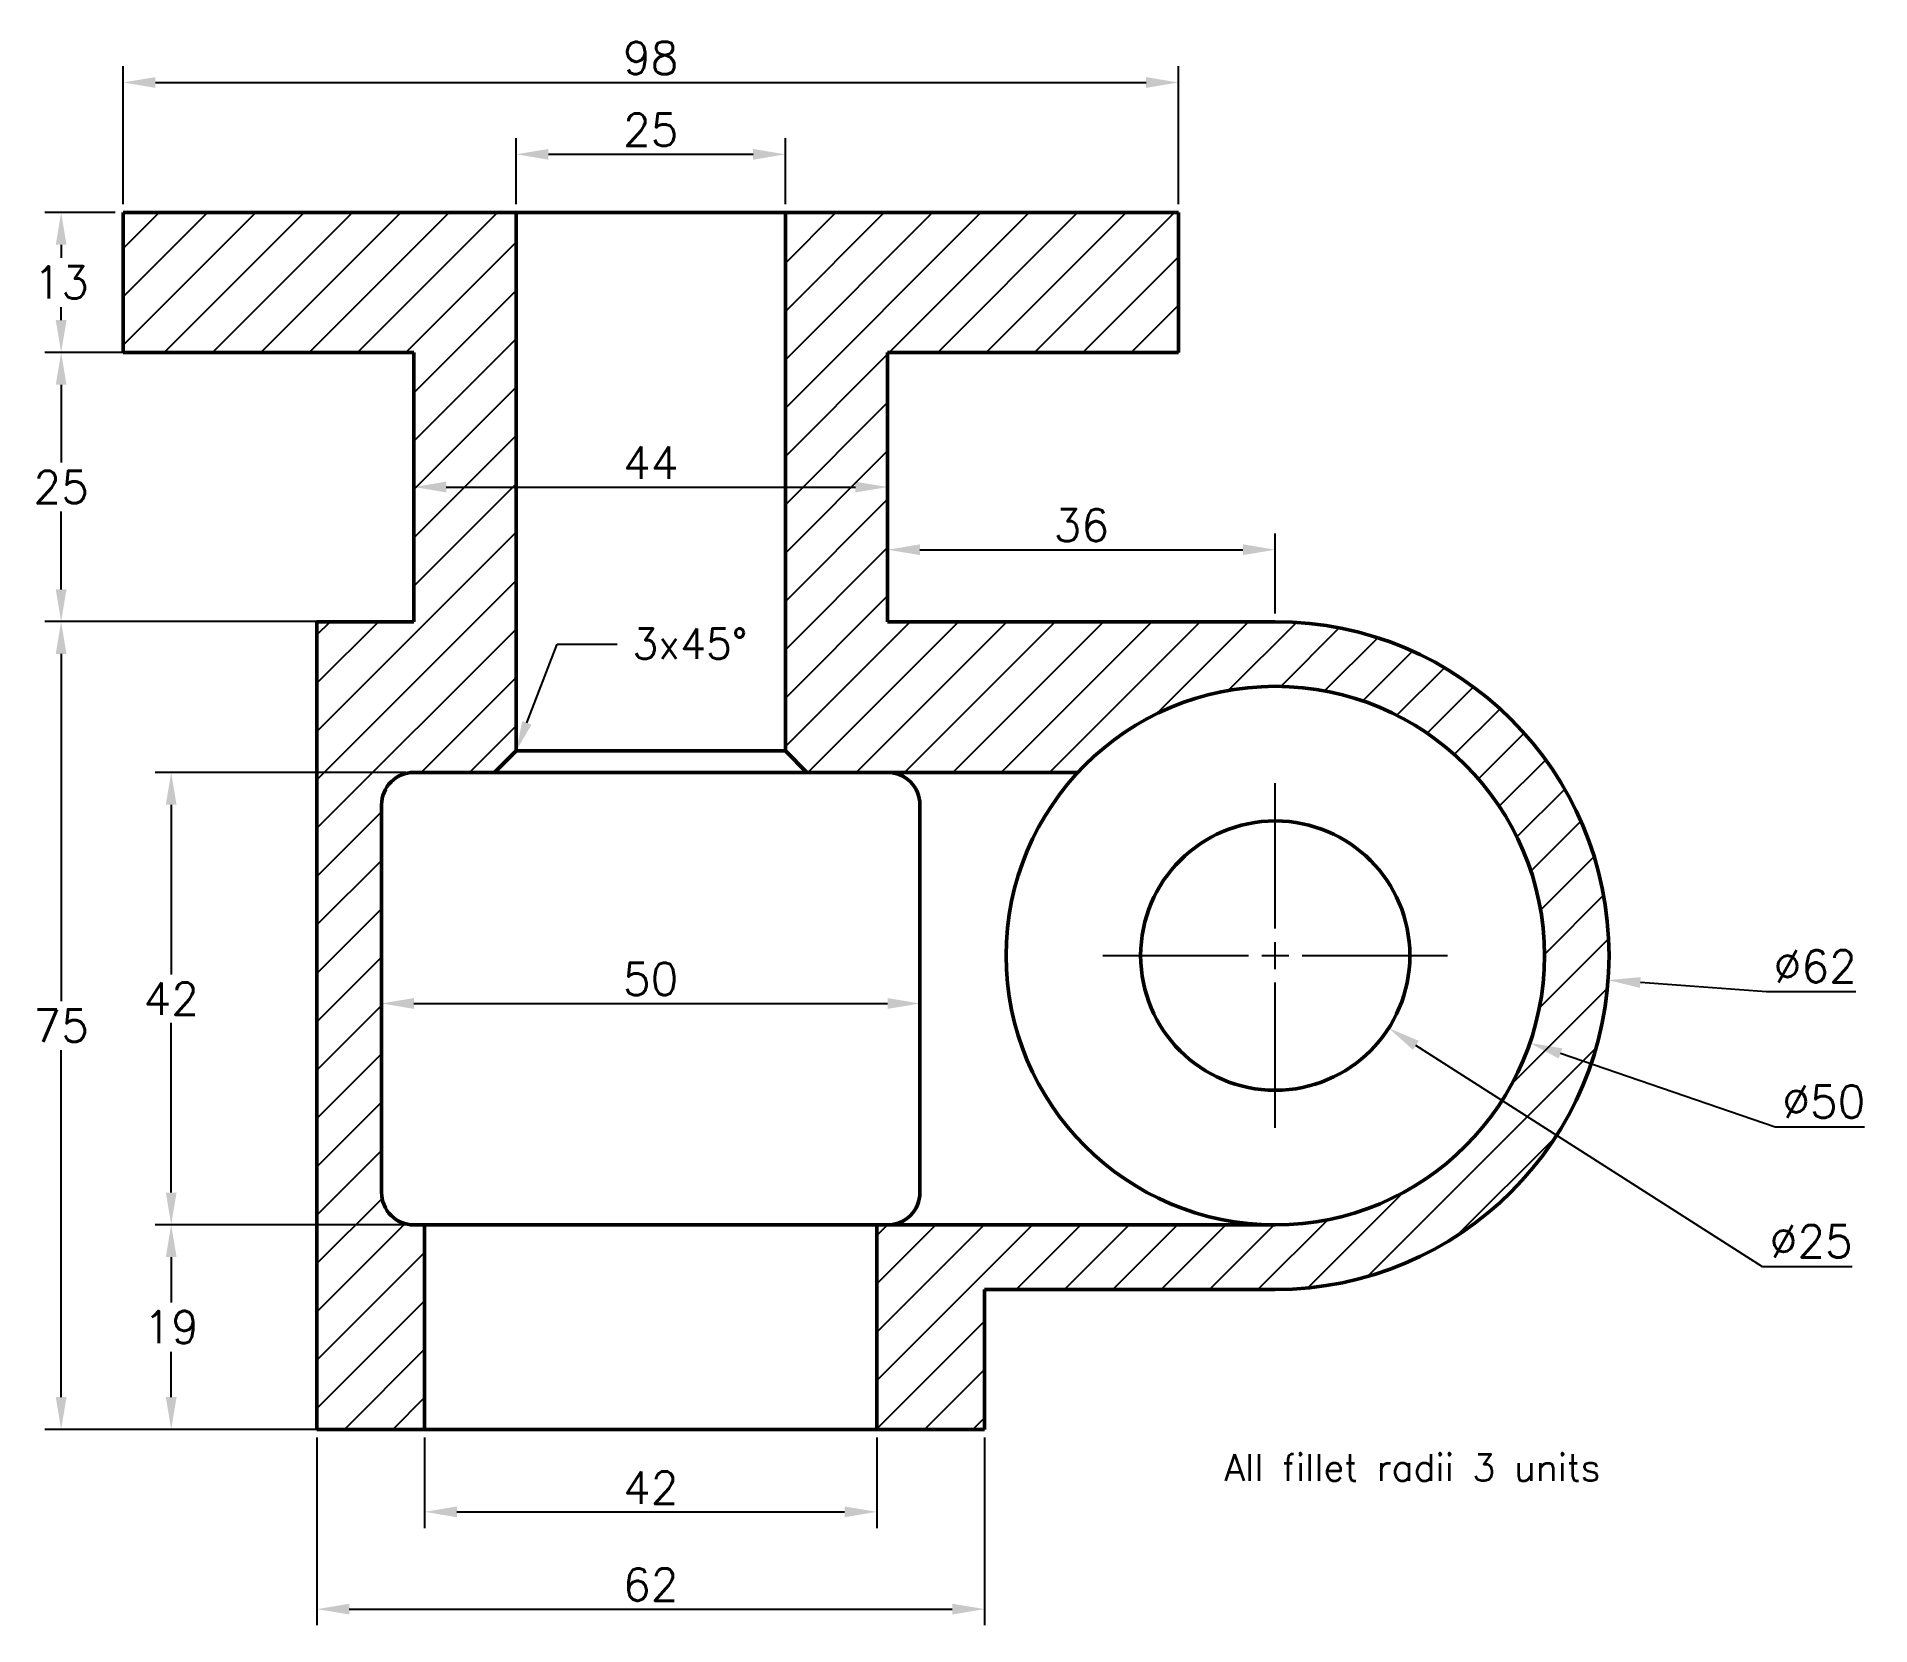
# Model space of a CAD drawing. Header units: millimetres. Extents: x 88 to 259, y 76 to 224.
import ezdxf
from ezdxf import colors
from ezdxf.entities.mleader import LeaderData, LeaderLine
from ezdxf.math import Vec2, Vec3

# ---------------------------------------------------------------- set-up
doc = ezdxf.new("R2010")
doc.units = ezdxf.units.MM
doc.linetypes.add('CENTER2', pattern=[28.575, 19.05, -3.175, 3.175, -3.175])
doc.layers.add('dim', color=252, linetype='Continuous', transparency=0.4)
doc.layers.add('hatch', color=7, linetype='Continuous')
doc.styles.get("Standard").update_dxf_attribs({"font": 'simplex.shx'})
doc.dimstyles.new('ISO-25', dxfattribs={"dimscale": 1.2, "dimtxt": 2.5, "dimasz": 2.5, "dimexe": 1.25, "dimexo": 0.625, "dimtad": 1, "dimtih": 1, "dimtoh": 1, "dimtxsty": 'Standard', "dimcen": 0, "dimadec": 0, "dimazin": 0, "dimtfac": 1, "dimtofl": 0, "dimtmove": 0, "dimatfit": 3, "dimfxl": 1, "dimarcsym": 0})

# ---------------------------------------------------------------- blocks, each defined once
blk = doc.blocks.new('*D1')
at = {"layer": 'Defpoints', "color": 0, "transparency": 16777216}
for p in [(158.01, 213), (133.01, 207.61), (158.01, 207.61)]:
    blk.add_point(p, dxfattribs=at)
at = {"layer": 'dim', "color": 0, "lineweight": -2, "transparency": 16777216}
for p, q in [((133.01, 208.36), (133.01, 214.5)), ((136.01, 213), (155.01, 213)), ((158.01, 208.36), (158.01, 214.5))]:
    blk.add_line(p, q, dxfattribs=at)
at = {"layer": 'dim', "color": 0, "transparency": 16777216}
for points in [[(136.01, 213.5), (136.01, 212.5), (133.01, 213)], [(155.01, 213.5), (155.01, 212.5), (158.01, 213)]]:
    blk.add_solid(points, dxfattribs=at)
at = {"layer": 'dim', "color": 0, "transparency": 16777216, "insert": (145.51, 215.28), "char_height": 3, "attachment_point": 5}
blk.add_mtext('25', dxfattribs=at)
blk = doc.blocks.new('*D2')
at = {"layer": 'Defpoints', "color": 0, "transparency": 16777216}
for p in [(194.51, 219.67), (96.51, 207.61), (194.51, 207.61)]:
    blk.add_point(p, dxfattribs=at)
at = {"layer": 'dim', "color": 0, "lineweight": -2, "transparency": 16777216}
for p, q in [((96.51, 208.36), (96.51, 221.17)), ((194.51, 208.36), (194.51, 221.17)), ((99.51, 219.67), (191.51, 219.67))]:
    blk.add_line(p, q, dxfattribs=at)
at = {"layer": 'dim', "color": 0, "transparency": 16777216}
for points in [[(99.51, 220.17), (99.51, 219.17), (96.51, 219.67)], [(191.51, 220.17), (191.51, 219.17), (194.51, 219.67)]]:
    blk.add_solid(points, dxfattribs=at)
at = {"layer": 'dim', "color": 0, "transparency": 16777216, "insert": (145.51, 221.95), "char_height": 3, "attachment_point": 5}
blk.add_mtext('98', dxfattribs=at)
blk = doc.blocks.new('*D3')
at = {"layer": 'Defpoints', "color": 0, "transparency": 16777216}
for p in [(114.51, 94.61), (176.51, 94.61), (176.51, 77.93)]:
    blk.add_point(p, dxfattribs=at)
at = {"layer": 'dim', "color": 0, "lineweight": -2, "transparency": 16777216}
for p, q in [((114.51, 93.86), (114.51, 76.43)), ((176.51, 93.86), (176.51, 76.43)), ((117.51, 77.93), (173.51, 77.93))]:
    blk.add_line(p, q, dxfattribs=at)
at = {"layer": 'dim', "color": 0, "transparency": 16777216}
for points in [[(117.51, 78.43), (117.51, 77.43), (114.51, 77.93)], [(173.51, 78.43), (173.51, 77.43), (176.51, 77.93)]]:
    blk.add_solid(points, dxfattribs=at)
at = {"layer": 'dim', "color": 0, "transparency": 16777216, "insert": (145.51, 80.21), "char_height": 3, "attachment_point": 5}
blk.add_mtext('62', dxfattribs=at)
blk = doc.blocks.new('*D4')
at = {"layer": 'Defpoints', "color": 0, "transparency": 16777216}
for p in [(124.51, 94.61), (166.51, 94.61), (166.51, 86.96)]:
    blk.add_point(p, dxfattribs=at)
at = {"layer": 'dim', "color": 0, "lineweight": -2, "transparency": 16777216}
for p, q in [((124.51, 93.86), (124.51, 85.46)), ((166.51, 93.86), (166.51, 85.46)), ((127.51, 86.96), (163.51, 86.96))]:
    blk.add_line(p, q, dxfattribs=at)
at = {"layer": 'dim', "color": 0, "transparency": 16777216}
for points in [[(127.51, 87.46), (127.51, 86.46), (124.51, 86.96)], [(163.51, 87.46), (163.51, 86.46), (166.51, 86.96)]]:
    blk.add_solid(points, dxfattribs=at)
at = {"layer": 'dim', "color": 0, "transparency": 16777216, "insert": (145.51, 89.21), "char_height": 3, "attachment_point": 5}
blk.add_mtext('42', dxfattribs=at)
blk = doc.blocks.new('*D5')
at = {"layer": 'Defpoints', "color": 0, "transparency": 16777216}
for p in [(90.75, 207.61), (96.51, 207.61), (96.51, 194.61)]:
    blk.add_point(p, dxfattribs=at)
at = {"layer": 'dim', "color": 0, "lineweight": -2, "transparency": 16777216}
for p, q in [((95.76, 207.61), (89.25, 207.61)), ((90.75, 204.61), (90.75, 203.39)), ((90.75, 197.61), (90.75, 198.82)), ((95.76, 194.61), (89.25, 194.61))]:
    blk.add_line(p, q, dxfattribs=at)
at = {"layer": 'dim', "color": 0, "transparency": 16777216}
for points in [[(90.25, 204.61), (91.25, 204.61), (90.75, 207.61)], [(90.25, 197.61), (91.25, 197.61), (90.75, 194.61)]]:
    blk.add_solid(points, dxfattribs=at)
at = {"layer": 'dim', "color": 0, "transparency": 16777216, "insert": (90.75, 201.11), "char_height": 3, "attachment_point": 5}
blk.add_mtext('13', dxfattribs=at)
blk = doc.blocks.new('*D6')
at = {"layer": 'Defpoints', "color": 0, "transparency": 16777216}
for p in [(179.86, 146.72), (227.16, 130.49)]:
    blk.add_point(p, dxfattribs=at)
at = {"layer": 'dim', "color": 0, "lineweight": -2, "transparency": 16777216}
for p, q in [((249.93, 122.68), (229.99, 129.52)), ((258.23, 122.68), (249.93, 122.68))]:
    blk.add_line(p, q, dxfattribs=at)
at = {"layer": 'dim', "color": 0, "transparency": 16777216}
blk.add_solid([(230.16, 129.99), (229.83, 129.05), (227.16, 130.49)], dxfattribs=at)
at = {"layer": 'dim', "color": 0, "transparency": 16777216, "insert": (254.46, 125.05), "char_height": 3, "attachment_point": 5}
blk.add_mtext('∅50', dxfattribs=at)
blk = doc.blocks.new('*D7')
at = {"layer": 'Defpoints', "color": 0, "transparency": 16777216}
for p in [(192.97, 145.33), (214.04, 131.88)]:
    blk.add_point(p, dxfattribs=at)
at = {"layer": 'dim', "color": 0, "lineweight": -2, "transparency": 16777216}
for p, q in [((248.75, 109.72), (216.57, 130.27)), ((257.09, 109.72), (248.75, 109.72))]:
    blk.add_line(p, q, dxfattribs=at)
at = {"layer": 'dim', "color": 0, "transparency": 16777216}
blk.add_solid([(216.84, 130.69), (216.3, 129.85), (214.04, 131.88)], dxfattribs=at)
at = {"layer": 'dim', "color": 0, "transparency": 16777216, "insert": (253.29, 112.09), "char_height": 3, "attachment_point": 5}
blk.add_mtext('∅25', dxfattribs=at)
blk = doc.blocks.new('*D8')
at = {"layer": 'Defpoints', "color": 0, "transparency": 16777216}
for p in [(172.59, 140.89), (234.42, 136.33)]:
    blk.add_point(p, dxfattribs=at)
at = {"layer": 'dim', "color": 0, "lineweight": -2, "transparency": 16777216}
for p, q in [((249.14, 135.24), (237.42, 136.11)), ((257.43, 135.24), (249.14, 135.24))]:
    blk.add_line(p, q, dxfattribs=at)
at = {"layer": 'dim', "color": 0, "transparency": 16777216}
blk.add_solid([(237.45, 136.61), (237.38, 135.61), (234.42, 136.33)], dxfattribs=at)
at = {"layer": 'dim', "color": 0, "transparency": 16777216, "insert": (253.66, 137.61), "char_height": 3, "attachment_point": 5}
blk.add_mtext('∅62', dxfattribs=at)
blk = doc.blocks.new('*D9')
at = {"layer": 'Defpoints', "color": 0, "transparency": 16777216}
for p in [(123.51, 194.61), (90.75, 169.61), (123.51, 169.61)]:
    blk.add_point(p, dxfattribs=at)
at = {"layer": 'dim', "color": 0, "lineweight": -2, "transparency": 16777216}
for p, q in [((122.76, 194.61), (89.25, 194.61)), ((90.75, 191.61), (90.75, 184.39)), ((90.75, 172.61), (90.75, 179.83)), ((122.76, 169.61), (89.25, 169.61))]:
    blk.add_line(p, q, dxfattribs=at)
at = {"layer": 'dim', "color": 0, "transparency": 16777216}
for points in [[(90.25, 191.61), (91.25, 191.61), (90.75, 194.61)], [(90.25, 172.61), (91.25, 172.61), (90.75, 169.61)]]:
    blk.add_solid(points, dxfattribs=at)
at = {"layer": 'dim', "color": 0, "transparency": 16777216, "insert": (90.75, 182.11), "char_height": 3, "attachment_point": 5}
blk.add_mtext('25', dxfattribs=at)
blk = doc.blocks.new('*D10')
at = {"layer": 'Defpoints', "color": 0, "transparency": 16777216}
for p in [(114.51, 169.61), (90.75, 94.61), (114.51, 94.61)]:
    blk.add_point(p, dxfattribs=at)
at = {"layer": 'dim', "color": 0, "lineweight": -2, "transparency": 16777216}
for p, q in [((113.76, 169.61), (89.25, 169.61)), ((90.75, 166.61), (90.75, 134.38)), ((90.75, 97.61), (90.75, 129.83)), ((113.76, 94.61), (89.25, 94.61))]:
    blk.add_line(p, q, dxfattribs=at)
at = {"layer": 'dim', "color": 0, "transparency": 16777216}
for points in [[(90.25, 166.61), (91.25, 166.61), (90.75, 169.61)], [(90.25, 97.61), (91.25, 97.61), (90.75, 94.61)]]:
    blk.add_solid(points, dxfattribs=at)
at = {"layer": 'dim', "color": 0, "transparency": 16777216, "insert": (90.75, 132.11), "char_height": 3, "attachment_point": 5}
blk.add_mtext('75', dxfattribs=at)
blk = doc.blocks.new('*D11')
at = {"layer": 'Defpoints', "color": 0, "transparency": 16777216}
for p in [(100.97, 113.61), (124.51, 113.61), (124.51, 94.61)]:
    blk.add_point(p, dxfattribs=at)
at = {"layer": 'dim', "color": 0, "lineweight": -2, "transparency": 16777216}
for p, q in [((123.76, 113.61), (99.47, 113.61)), ((100.97, 110.61), (100.97, 106.39)), ((100.97, 97.61), (100.97, 101.83)), ((123.76, 94.61), (99.47, 94.61))]:
    blk.add_line(p, q, dxfattribs=at)
at = {"layer": 'dim', "color": 0, "transparency": 16777216}
for points in [[(100.47, 110.61), (101.47, 110.61), (100.97, 113.61)], [(100.47, 97.61), (101.47, 97.61), (100.97, 94.61)]]:
    blk.add_solid(points, dxfattribs=at)
at = {"layer": 'dim', "color": 0, "transparency": 16777216, "insert": (100.97, 104.11), "char_height": 3, "attachment_point": 5}
blk.add_mtext('19', dxfattribs=at)
blk = doc.blocks.new('*D12')
at = {"layer": 'Defpoints', "color": 0, "transparency": 16777216}
for p in [(123.51, 182.11), (167.51, 182.11), (167.51, 182.11)]:
    blk.add_point(p, dxfattribs=at)
at = {"layer": 'dim', "color": 0, "lineweight": -2, "transparency": 16777216}
for p, q in [((123.51, 182.86), (123.51, 183.61)), ((167.51, 182.86), (167.51, 183.61)), ((126.51, 182.11), (164.51, 182.11))]:
    blk.add_line(p, q, dxfattribs=at)
at = {"layer": 'dim', "color": 0, "transparency": 16777216}
for points in [[(126.51, 182.61), (126.51, 181.61), (123.51, 182.11)], [(164.51, 182.61), (164.51, 181.61), (167.51, 182.11)]]:
    blk.add_solid(points, dxfattribs=at)
at = {"layer": 'dim', "color": 0, "transparency": 16777216, "insert": (145.51, 184.36), "char_height": 3, "attachment_point": 5}
blk.add_mtext('44', dxfattribs=at)
blk = doc.blocks.new('*D13')
at = {"layer": 'Defpoints', "color": 0, "transparency": 16777216}
for p in [(203.51, 176.29), (167.51, 169.61), (203.51, 169.61)]:
    blk.add_point(p, dxfattribs=at)
at = {"layer": 'dim', "color": 0, "lineweight": -2, "transparency": 16777216}
for p, q in [((167.51, 170.36), (167.51, 177.79)), ((203.51, 170.36), (203.51, 177.79)), ((170.51, 176.29), (200.51, 176.29))]:
    blk.add_line(p, q, dxfattribs=at)
at = {"layer": 'dim', "color": 0, "transparency": 16777216}
for points in [[(170.51, 176.79), (170.51, 175.79), (167.51, 176.29)], [(200.51, 176.79), (200.51, 175.79), (203.51, 176.29)]]:
    blk.add_solid(points, dxfattribs=at)
at = {"layer": 'dim', "color": 0, "transparency": 16777216, "insert": (185.51, 178.57), "char_height": 3, "attachment_point": 5}
blk.add_mtext('36', dxfattribs=at)
blk = doc.blocks.new('*D14')
at = {"layer": 'Defpoints', "color": 0, "transparency": 16777216}
for p in [(120.51, 134.61), (170.51, 134.61), (170.51, 134.16)]:
    blk.add_point(p, dxfattribs=at)
at = {"layer": 'dim', "color": 0, "lineweight": -2, "transparency": 16777216}
for p, q in [((120.51, 133.86), (120.51, 132.66)), ((123.51, 134.16), (167.51, 134.16)), ((170.51, 133.86), (170.51, 132.66))]:
    blk.add_line(p, q, dxfattribs=at)
at = {"layer": 'dim', "color": 0, "transparency": 16777216}
for points in [[(123.51, 134.66), (123.51, 133.66), (120.51, 134.16)], [(167.51, 134.66), (167.51, 133.66), (170.51, 134.16)]]:
    blk.add_solid(points, dxfattribs=at)
at = {"layer": 'dim', "color": 0, "transparency": 16777216, "insert": (145.51, 136.44), "char_height": 3, "attachment_point": 5}
blk.add_mtext('50', dxfattribs=at)
blk = doc.blocks.new('*D15')
at = {"layer": 'Defpoints', "color": 0, "transparency": 16777216}
for p in [(100.97, 155.61), (123.51, 155.61), (124.51, 113.61)]:
    blk.add_point(p, dxfattribs=at)
at = {"layer": 'dim', "color": 0, "lineweight": -2, "transparency": 16777216}
for p, q in [((122.76, 155.61), (99.47, 155.61)), ((100.97, 152.61), (100.97, 136.86)), ((100.97, 116.61), (100.97, 132.35)), ((123.76, 113.61), (99.47, 113.61))]:
    blk.add_line(p, q, dxfattribs=at)
at = {"layer": 'dim', "color": 0, "transparency": 16777216}
for points in [[(100.47, 152.61), (101.47, 152.61), (100.97, 155.61)], [(100.47, 116.61), (101.47, 116.61), (100.97, 113.61)]]:
    blk.add_solid(points, dxfattribs=at)
at = {"layer": 'dim', "color": 0, "transparency": 16777216, "insert": (100.97, 134.61), "char_height": 3, "attachment_point": 5}
blk.add_mtext('42', dxfattribs=at)
blk = doc.blocks.new('*U16')
at = {"layer": 'dim', "color": 0, "linetype": 'CENTER2', "transparency": 16777216}
for p, q in [((0, 2.5), (0, 16)), ((-16, 0), (-2.5, 0)), ((2.5, 0), (16, 0)), ((0, -16), (0, -2.5))]:
    blk.add_line(p, q, dxfattribs=at)
at = {"layer": 'dim', "color": 0, "linetype": 'Continuous', "transparency": 16777216}
for p, q in [((-1.25, 0), (1.25, 0)), ((0, -1.25), (0, 1.25))]:
    blk.add_line(p, q, dxfattribs=at)

msp = doc.modelspace()

# ---------------------------------------------------------------- hatches: boundary and pattern name
at = {"layer": 'hatch', "transparency": 33554534}
h = msp.add_hatch(dxfattribs=at)
h.set_pattern_fill('ANSI31', color=256)
h.paths.add_polyline_path([(133.008, 207.607), (96.508, 207.607), (96.508, 194.607), (123.508, 194.607), (123.508, 169.607), (114.508, 169.607), (114.508, 94.607), (124.508, 94.607), (124.508, 113.607), (123.508, 113.607, -0.4142136), (120.508, 116.607), (120.508, 152.607, -0.4142136), (123.508, 155.607), (131.008, 155.607), (133.008, 157.607)])
h.paths.add_polyline_path([(194.508, 207.607), (158.008, 207.607), (158.008, 157.607), (160.008, 155.607), (167.508, 155.607), (185.178, 155.607, -0.6818747), (228.508, 138.607, -0.4142136), (203.508, 113.607), (167.508, 113.607), (166.508, 113.607), (166.508, 94.607), (176.508, 94.607), (176.508, 107.607), (203.508, 107.607, 1), (203.508, 169.607), (167.508, 169.607), (167.508, 194.607), (194.508, 194.607)])

# ---------------------------------------------------------------- linework, layer by layer
at = {"lineweight": 50}
for p, q in [((96.508, 207.607), (194.508, 207.607)), ((96.508, 194.607), (96.508, 207.607)), ((194.508, 207.607), (194.508, 194.607)), ((123.508, 194.607), (96.508, 194.607)), ((123.508, 169.607), (123.508, 194.607)), ((194.508, 194.607), (167.508, 194.607)), ((167.508, 194.607), (167.508, 169.607)), ((114.508, 94.607), (114.508, 169.607)), ((114.508, 169.607), (123.508, 169.607)), ((167.508, 169.607), (203.508, 169.607)), ((133.008, 157.607), (131.008, 155.607)), ((158.008, 157.607), (160.008, 155.607)), ((167.508, 155.607), (185.178, 155.607)), ((167.508, 113.607), (203.508, 113.607)), ((203.508, 107.607), (176.508, 107.607)), ((176.508, 107.607), (176.508, 94.607)), ((176.508, 94.607), (114.508, 94.607))]:
    msp.add_line(p, q, dxfattribs=at)
for points in [[(133.008, 207.607), (158.008, 207.607), (158.008, 157.607), (133.008, 157.607)], [(124.508, 94.607), (166.508, 94.607), (166.508, 113.607), (124.508, 113.607)]]:
    msp.add_lwpolyline(points, close=True, dxfattribs=at)
msp.add_lwpolyline([(123.508, 113.607), (167.508, 113.607, 0.4142136), (170.508, 116.607), (170.508, 152.607, 0.4142136), (167.508, 155.607), (123.508, 155.607, 0.4142136), (120.508, 152.607), (120.508, 116.607, 0.4142136)], format="xyb", close=True, dxfattribs=at)
for radius in [25, 12.5]:
    msp.add_circle((203.508, 138.607), radius, dxfattribs=at)
msp.add_arc((203.508, 138.607), 31, 270, 90, dxfattribs=at)

# ---------------------------------------------------------------- block references
at = {"layer": 'dim', "linetype": 'CENTER2'}
msp.add_blockref('*U16', (203.508, 138.607), dxfattribs=at)

# ---------------------------------------------------------------- texts
at = {"layer": 'dim', "insert": (198.769, 92.325), "char_height": 2.5, "attachment_point": 1}
msp.add_mtext_dynamic_manual_height_columns('All fillet radii 3 units', width=53.76176, gutter_width=12.5, heights=[0], dxfattribs=at)

# ---------------------------------------------------------------- dimensions: what is measured, and where the dimension line sits
at = {"layer": 'dim'}
for base, p1, p2, picture, middle in [((194.508, 219.672), (96.508, 207.607), (194.508, 207.607), '*D2', (145.508, 221.954)), ((158.008, 212.999), (133.008, 207.607), (158.008, 207.607), '*D1', (145.508, 215.28)), ((167.508, 182.107), (123.508, 182.107), (167.508, 182.107), '*D12', (145.508, 184.357)), ((203.508, 176.29), (167.508, 169.607), (203.508, 169.607), '*D13', (185.508, 178.572)), ((170.508, 134.155), (120.508, 134.607), (170.508, 134.607), '*D14', (145.508, 136.437)), ((166.508, 86.955), (124.508, 94.607), (166.508, 94.607), '*D4', (145.508, 89.211))]:
    dim = msp.add_linear_dim(base=base, p1=p1, p2=p2, dimstyle='ISO-25', dxfattribs=at)
    dim.commit()
    dim.dimension.update_dxf_attribs({"geometry": picture, "text_midpoint": middle})
for base, p1, p2, picture, middle in [((90.749, 207.607), (96.508, 194.607), (96.508, 207.607), '*D5', (90.749, 201.107)), ((90.749, 169.607), (123.508, 194.607), (123.508, 169.607), '*D9', (90.749, 182.107)), ((90.749, 94.607), (114.508, 169.607), (114.508, 94.607), '*D10', (90.749, 132.107)), ((100.968, 155.607), (124.508, 113.607), (123.508, 155.607), '*D15', (100.968, 134.607)), ((100.968, 113.607), (124.508, 94.607), (124.508, 113.607), '*D11', (100.968, 104.107))]:
    dim = msp.add_linear_dim(base=base, p1=p1, p2=p2, angle=90, dimstyle='ISO-25', dxfattribs=at)
    dim.commit()
    dim.dimension.update_dxf_attribs({"geometry": picture, "text_midpoint": middle})
for p1, p2, picture, middle in [((179.861, 146.72), (227.155, 130.494), '*D6', (254.456, 122.68)), ((192.972, 145.333), (214.045, 131.881), '*D7', (253.293, 109.725)), ((172.592, 140.886), (234.425, 136.328), '*D8', (249.144, 135.243))]:
    dim = msp.add_diameter_dim_2p(p1=p1, p2=p2, dimstyle='ISO-25', dxfattribs=at)
    dim.commit()
    dim.dimension.update_dxf_attribs({"geometry": picture, "text_midpoint": middle, "dimtype": 163})
dim = msp.add_linear_dim(base=(176.508, 77.926), p1=(114.508, 94.607), p2=(176.508, 94.607), dimstyle='ISO-25', dxfattribs=at)
dim.commit()
dim.dimension.update_dxf_attribs({"geometry": '*D3', "text_midpoint": (145.508, 77.926), "dimtype": 160})

# ---------------------------------------------------------------- leaders
ml = msp.add_multileader_mtext('Standard', dxfattribs=at)
ml.set_content('3x45%%D', color=256)
ml.set_leader_properties()
ml.build(insert=Vec2(0, 0))
ml.multileader.update_dxf_attribs({"arrow_head_size": 2.8, "scale": 0.7})
ctx = ml.context
ctx.base_point, ctx.scale, ctx.char_height, ctx.arrow_head_size, ctx.landing_gap_size, ctx.plane_origin = Vec3(142.403, 167.535), 0.7, 2.8, 2.8, 1.4, Vec3(133.008, 157.607)
notes = []
notes.append((ctx, [(0, (1, 1, 0), (136.803, 167.535), (1, 0), 5.6, [(0, [(133.008, 157.607)], 0, [])])]))
ctx.mtext.insert, ctx.mtext.flow_direction = Vec3(143.803, 168.96), 5
for ctx, leaders in notes:
    for number, flags, end, landing, length, lines in leaders:
        leader = LeaderData()
        leader.index, (leader.has_last_leader_line, leader.has_dogleg_vector, leader.attachment_direction) = number, flags
        leader.last_leader_point, leader.dogleg_vector, leader.dogleg_length = Vec3(end), Vec3(landing), length
        for number, points, colour, breaks in lines:
            line = LeaderLine()
            line.index, line.vertices, line.color, line.breaks = number, Vec3.list(points), colors.encode_raw_color(colour), breaks
            leader.lines.append(line)
        ctx.leaders.append(leader)

doc.saveas('drawing.dxf')
